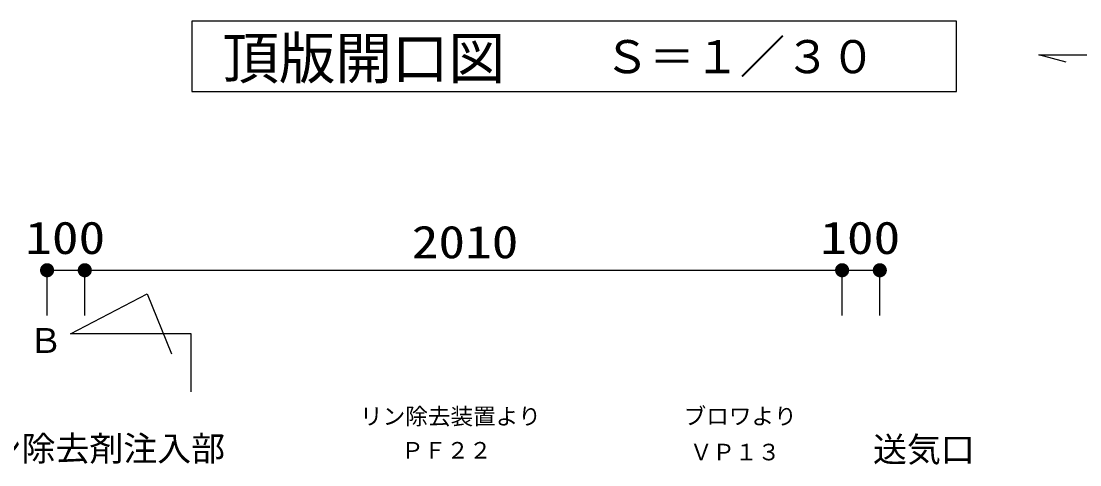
# Model space of a CAD drawing. Units: millimetres, scale not verified. Extents: x -8910 to 8910, y -6308 to 6308.
# Drawn here: x -6190 to -3381, y 1925 to 3103 of the extents above; entities that cross this region are included whole.
import ezdxf
from ezdxf.enums import TextEntityAlignment as Align

# ---------------------------------------------------------------- set-up
doc = ezdxf.new("R2010")
doc.units = ezdxf.units.MM
doc.header["$LTSCALE"] = 30
for name, color, linetype, lineweight in [('0-0_空気管', 3, 'Continuous', 25), ('0-5_00クル-フ-6寸法', 132, 'Continuous', 25), ('1-1_2-5_MOJI', 3, 'Continuous', 25)]:
    doc.layers.add(name, color=color, linetype=linetype, lineweight=lineweight)
doc.styles.add('ＭＳ ゴシック', font='')
doc.styles.get('ＭＳ ゴシック').set_extended_font_data('MS Gothic')

msp = doc.modelspace()

# ---------------------------------------------------------------- linework, layer by layer
at = {"layer": '0-0_空気管'}
for p, q in [((-6059.3, 2273.13), (-5855.64, 2379.46)), ((-5855.64, 2379.46), (-5791.67, 2219.85)), ((-5739.3, 2273.13), (-6059.3, 2273.13)), ((-5739.3, 2118.76), (-5739.3, 2273.13))]:
    msp.add_line(p, q, dxfattribs=at)
msp.add_lwpolyline([(-3708.53, 2916.64), (-3708.53, 3102.94), (-5737.86, 3102.94), (-5737.86, 2916.64)], close=True, dxfattribs=at)
at = {"layer": '0-5_00クル-フ-6寸法', "color": 4}
for p, q in [((-6121.67, 2321.67), (-6121.67, 2441.67)), ((-6121.67, 2441.67), (-6021.67, 2441.67)), ((-6021.67, 2321.67), (-6021.67, 2441.67)), ((-6021.67, 2321.67), (-6021.67, 2441.67)), ((-6021.67, 2441.67), (-4011.67, 2441.67)), ((-4011.67, 2321.67), (-4011.67, 2441.67)), ((-4011.67, 2321.67), (-4011.67, 2441.67)), ((-4011.67, 2441.67), (-3911.67, 2441.67)), ((-3911.67, 2321.67), (-3911.67, 2441.67))]:
    msp.add_line(p, q, dxfattribs=at)
at = {"layer": '0-5_00クル-フ-6寸法'}
for points in [[(-6121.67, 2441.67), (-6140.27, 2444.02), (-6139.83, 2446.34)], [(-6121.67, 2441.67), (-6139.83, 2446.34), (-6139.11, 2448.58)], [(-6121.67, 2441.67), (-6139.11, 2448.58), (-6138.1, 2450.71)], [(-6121.67, 2441.67), (-6138.1, 2450.71), (-6136.84, 2452.7)], [(-6121.67, 2441.67), (-6136.84, 2452.7), (-6135.34, 2454.51)], [(-6121.67, 2441.67), (-6135.34, 2454.51), (-6133.62, 2456.12)], [(-6121.67, 2441.67), (-6133.62, 2456.12), (-6131.72, 2457.51)], [(-6121.67, 2441.67), (-6131.72, 2457.51), (-6129.66, 2458.64)], [(-6121.67, 2441.67), (-6129.66, 2458.64), (-6127.47, 2459.51)], [(-6121.67, 2441.67), (-6127.47, 2459.51), (-6125.19, 2460.09)], [(-6121.67, 2441.67), (-6125.19, 2460.09), (-6122.85, 2460.39)], [(-6121.67, 2441.67), (-6122.85, 2460.39), (-6120.49, 2460.39)], [(-6121.67, 2441.67), (-6120.49, 2460.39), (-6118.16, 2460.09)], [(-6121.67, 2441.67), (-6118.16, 2460.09), (-6115.88, 2459.51)], [(-6121.67, 2441.67), (-6115.88, 2459.51), (-6113.69, 2458.64)], [(-6121.67, 2441.67), (-6113.69, 2458.64), (-6111.63, 2457.51)], [(-6121.67, 2441.67), (-6111.63, 2457.51), (-6109.72, 2456.12)], [(-6121.67, 2441.67), (-6109.72, 2456.12), (-6108, 2454.51)], [(-6121.67, 2441.67), (-6108, 2454.51), (-6106.5, 2452.7)], [(-6121.67, 2441.67), (-6106.5, 2452.7), (-6105.24, 2450.71)], [(-6121.67, 2441.67), (-6105.24, 2450.71), (-6104.24, 2448.58)], [(-6121.67, 2441.67), (-6104.24, 2448.58), (-6103.51, 2446.34)], [(-6121.67, 2441.67), (-6103.51, 2446.34), (-6103.07, 2444.02)], [(-6021.67, 2441.67), (-6040.27, 2444.02), (-6039.83, 2446.34)], [(-6021.67, 2441.67), (-6040.27, 2444.02), (-6039.83, 2446.34)], [(-6021.67, 2441.67), (-6039.83, 2446.34), (-6039.11, 2448.58)], [(-6021.67, 2441.67), (-6039.83, 2446.34), (-6039.11, 2448.58)], [(-6021.67, 2441.67), (-6039.11, 2448.58), (-6038.1, 2450.71)], [(-6021.67, 2441.67), (-6039.11, 2448.58), (-6038.1, 2450.71)], [(-6021.67, 2441.67), (-6038.1, 2450.71), (-6036.84, 2452.7)], [(-6021.67, 2441.67), (-6038.1, 2450.71), (-6036.84, 2452.7)], [(-6021.67, 2441.67), (-6036.84, 2452.7), (-6035.34, 2454.51)], [(-6021.67, 2441.67), (-6036.84, 2452.7), (-6035.34, 2454.51)], [(-6021.67, 2441.67), (-6035.34, 2454.51), (-6033.62, 2456.12)], [(-6021.67, 2441.67), (-6035.34, 2454.51), (-6033.62, 2456.12)], [(-6021.67, 2441.67), (-6033.62, 2456.12), (-6031.72, 2457.51)], [(-6021.67, 2441.67), (-6033.62, 2456.12), (-6031.72, 2457.51)], [(-6021.67, 2441.67), (-6031.72, 2457.51), (-6029.66, 2458.64)], [(-6021.67, 2441.67), (-6031.72, 2457.51), (-6029.66, 2458.64)], [(-6021.67, 2441.67), (-6029.66, 2458.64), (-6027.47, 2459.51)], [(-6021.67, 2441.67), (-6029.66, 2458.64), (-6027.47, 2459.51)], [(-6021.67, 2441.67), (-6027.47, 2459.51), (-6025.19, 2460.09)], [(-6021.67, 2441.67), (-6027.47, 2459.51), (-6025.19, 2460.09)], [(-6021.67, 2441.67), (-6025.19, 2460.09), (-6022.85, 2460.39)], [(-6021.67, 2441.67), (-6025.19, 2460.09), (-6022.85, 2460.39)], [(-6021.67, 2441.67), (-6022.85, 2460.39), (-6020.49, 2460.39)], [(-6021.67, 2441.67), (-6022.85, 2460.39), (-6020.49, 2460.39)], [(-6021.67, 2441.67), (-6020.49, 2460.39), (-6018.16, 2460.09)], [(-6021.67, 2441.67), (-6020.49, 2460.39), (-6018.16, 2460.09)], [(-6021.67, 2441.67), (-6018.16, 2460.09), (-6015.88, 2459.51)], [(-6021.67, 2441.67), (-6018.16, 2460.09), (-6015.88, 2459.51)], [(-6021.67, 2441.67), (-6015.88, 2459.51), (-6013.69, 2458.64)], [(-6021.67, 2441.67), (-6015.88, 2459.51), (-6013.69, 2458.64)], [(-6021.67, 2441.67), (-6013.69, 2458.64), (-6011.63, 2457.51)], [(-6021.67, 2441.67), (-6013.69, 2458.64), (-6011.63, 2457.51)], [(-6021.67, 2441.67), (-6011.63, 2457.51), (-6009.72, 2456.12)], [(-6021.67, 2441.67), (-6011.63, 2457.51), (-6009.72, 2456.12)], [(-6021.67, 2441.67), (-6009.72, 2456.12), (-6008, 2454.51)], [(-6021.67, 2441.67), (-6009.72, 2456.12), (-6008, 2454.51)], [(-6021.67, 2441.67), (-6008, 2454.51), (-6006.5, 2452.7)], [(-6021.67, 2441.67), (-6008, 2454.51), (-6006.5, 2452.7)], [(-6021.67, 2441.67), (-6006.5, 2452.7), (-6005.24, 2450.71)], [(-6021.67, 2441.67), (-6006.5, 2452.7), (-6005.24, 2450.71)], [(-6021.67, 2441.67), (-6005.24, 2450.71), (-6004.24, 2448.58)], [(-6021.67, 2441.67), (-6005.24, 2450.71), (-6004.24, 2448.58)], [(-6021.67, 2441.67), (-6004.24, 2448.58), (-6003.51, 2446.34)], [(-6021.67, 2441.67), (-6004.24, 2448.58), (-6003.51, 2446.34)], [(-6021.67, 2441.67), (-6003.51, 2446.34), (-6003.07, 2444.02)], [(-6021.67, 2441.67), (-6003.51, 2446.34), (-6003.07, 2444.02)], [(-4011.67, 2441.67), (-4030.27, 2444.02), (-4029.83, 2446.34)], [(-4011.67, 2441.67), (-4030.27, 2444.02), (-4029.83, 2446.34)], [(-4011.67, 2441.67), (-4029.83, 2446.34), (-4029.11, 2448.58)], [(-4011.67, 2441.67), (-4029.83, 2446.34), (-4029.11, 2448.58)], [(-4011.67, 2441.67), (-4029.11, 2448.58), (-4028.1, 2450.71)], [(-4011.67, 2441.67), (-4029.11, 2448.58), (-4028.1, 2450.71)], [(-4011.67, 2441.67), (-4028.1, 2450.71), (-4026.84, 2452.7)], [(-4011.67, 2441.67), (-4028.1, 2450.71), (-4026.84, 2452.7)], [(-4011.67, 2441.67), (-4026.84, 2452.7), (-4025.34, 2454.51)], [(-4011.67, 2441.67), (-4026.84, 2452.7), (-4025.34, 2454.51)], [(-4011.67, 2441.67), (-4025.34, 2454.51), (-4023.62, 2456.12)], [(-4011.67, 2441.67), (-4025.34, 2454.51), (-4023.62, 2456.12)], [(-4011.67, 2441.67), (-4023.62, 2456.12), (-4021.72, 2457.51)], [(-4011.67, 2441.67), (-4023.62, 2456.12), (-4021.72, 2457.51)], [(-4011.67, 2441.67), (-4021.72, 2457.51), (-4019.66, 2458.64)], [(-4011.67, 2441.67), (-4021.72, 2457.51), (-4019.66, 2458.64)], [(-4011.67, 2441.67), (-4019.66, 2458.64), (-4017.47, 2459.51)], [(-4011.67, 2441.67), (-4019.66, 2458.64), (-4017.47, 2459.51)], [(-4011.67, 2441.67), (-4017.47, 2459.51), (-4015.19, 2460.09)], [(-4011.67, 2441.67), (-4017.47, 2459.51), (-4015.19, 2460.09)], [(-4011.67, 2441.67), (-4015.19, 2460.09), (-4012.85, 2460.39)], [(-4011.67, 2441.67), (-4015.19, 2460.09), (-4012.85, 2460.39)], [(-4011.67, 2441.67), (-4012.85, 2460.39), (-4010.49, 2460.39)], [(-4011.67, 2441.67), (-4012.85, 2460.39), (-4010.49, 2460.39)], [(-4011.67, 2441.67), (-4010.49, 2460.39), (-4008.16, 2460.09)], [(-4011.67, 2441.67), (-4010.49, 2460.39), (-4008.16, 2460.09)], [(-4011.67, 2441.67), (-4008.16, 2460.09), (-4005.88, 2459.51)], [(-4011.67, 2441.67), (-4008.16, 2460.09), (-4005.88, 2459.51)], [(-4011.67, 2441.67), (-4005.88, 2459.51), (-4003.69, 2458.64)], [(-4011.67, 2441.67), (-4005.88, 2459.51), (-4003.69, 2458.64)], [(-4011.67, 2441.67), (-4003.69, 2458.64), (-4001.63, 2457.51)], [(-4011.67, 2441.67), (-4003.69, 2458.64), (-4001.63, 2457.51)], [(-4011.67, 2441.67), (-4001.63, 2457.51), (-3999.72, 2456.12)], [(-4011.67, 2441.67), (-4001.63, 2457.51), (-3999.72, 2456.12)], [(-4011.67, 2441.67), (-3999.72, 2456.12), (-3998, 2454.51)], [(-4011.67, 2441.67), (-3999.72, 2456.12), (-3998, 2454.51)], [(-4011.67, 2441.67), (-3998, 2454.51), (-3996.5, 2452.7)], [(-4011.67, 2441.67), (-3998, 2454.51), (-3996.5, 2452.7)], [(-4011.67, 2441.67), (-3996.5, 2452.7), (-3995.24, 2450.71)], [(-4011.67, 2441.67), (-3996.5, 2452.7), (-3995.24, 2450.71)], [(-4011.67, 2441.67), (-3995.24, 2450.71), (-3994.24, 2448.58)], [(-4011.67, 2441.67), (-3995.24, 2450.71), (-3994.24, 2448.58)], [(-4011.67, 2441.67), (-3994.24, 2448.58), (-3993.51, 2446.34)], [(-4011.67, 2441.67), (-3994.24, 2448.58), (-3993.51, 2446.34)], [(-4011.67, 2441.67), (-3993.51, 2446.34), (-3993.07, 2444.02)], [(-4011.67, 2441.67), (-3993.51, 2446.34), (-3993.07, 2444.02)], [(-3911.67, 2441.67), (-3930.27, 2444.02), (-3929.83, 2446.34)], [(-3911.67, 2441.67), (-3929.83, 2446.34), (-3929.11, 2448.58)], [(-3911.67, 2441.67), (-3929.11, 2448.58), (-3928.1, 2450.71)], [(-3911.67, 2441.67), (-3928.1, 2450.71), (-3926.84, 2452.7)], [(-3911.67, 2441.67), (-3926.84, 2452.7), (-3925.34, 2454.51)], [(-3911.67, 2441.67), (-3925.34, 2454.51), (-3923.62, 2456.12)], [(-3911.67, 2441.67), (-3923.62, 2456.12), (-3921.72, 2457.51)], [(-3911.67, 2441.67), (-3921.72, 2457.51), (-3919.66, 2458.64)], [(-3911.67, 2441.67), (-3919.66, 2458.64), (-3917.47, 2459.51)], [(-3911.67, 2441.67), (-3917.47, 2459.51), (-3915.19, 2460.09)], [(-3911.67, 2441.67), (-3915.19, 2460.09), (-3912.85, 2460.39)], [(-3911.67, 2441.67), (-3912.85, 2460.39), (-3910.49, 2460.39)], [(-3911.67, 2441.67), (-3910.49, 2460.39), (-3908.16, 2460.09)], [(-3911.67, 2441.67), (-3908.16, 2460.09), (-3905.88, 2459.51)], [(-3911.67, 2441.67), (-3905.88, 2459.51), (-3903.69, 2458.64)], [(-3911.67, 2441.67), (-3903.69, 2458.64), (-3901.63, 2457.51)], [(-3911.67, 2441.67), (-3901.63, 2457.51), (-3899.72, 2456.12)], [(-3911.67, 2441.67), (-3899.72, 2456.12), (-3898, 2454.51)], [(-3911.67, 2441.67), (-3898, 2454.51), (-3896.5, 2452.7)], [(-3911.67, 2441.67), (-3896.5, 2452.7), (-3895.24, 2450.71)], [(-3911.67, 2441.67), (-3895.24, 2450.71), (-3894.24, 2448.58)], [(-3911.67, 2441.67), (-3894.24, 2448.58), (-3893.51, 2446.34)], [(-3911.67, 2441.67), (-3893.51, 2446.34), (-3893.07, 2444.02)], [(-6121.67, 2441.67), (-6140.42, 2441.67), (-6140.27, 2444.02)], [(-6121.67, 2441.67), (-6140.27, 2439.32), (-6140.42, 2441.67)], [(-6121.67, 2441.67), (-6139.83, 2437.01), (-6140.27, 2439.32)], [(-6121.67, 2441.67), (-6139.11, 2434.77), (-6139.83, 2437.01)], [(-6121.67, 2441.67), (-6138.1, 2432.64), (-6139.11, 2434.77)], [(-6121.67, 2441.67), (-6136.84, 2430.65), (-6138.1, 2432.64)], [(-6121.67, 2441.67), (-6135.34, 2428.84), (-6136.84, 2430.65)], [(-6121.67, 2441.67), (-6133.62, 2427.23), (-6135.34, 2428.84)], [(-6121.67, 2441.67), (-6131.72, 2425.84), (-6133.62, 2427.23)], [(-6121.67, 2441.67), (-6129.66, 2424.71), (-6131.72, 2425.84)], [(-6121.67, 2441.67), (-6127.47, 2423.84), (-6129.66, 2424.71)], [(-6121.67, 2441.67), (-6125.19, 2423.26), (-6127.47, 2423.84)], [(-6121.67, 2441.67), (-6122.85, 2422.96), (-6125.19, 2423.26)], [(-6121.67, 2441.67), (-6120.49, 2422.96), (-6122.85, 2422.96)], [(-6121.67, 2441.67), (-6103.07, 2444.02), (-6102.92, 2441.67)], [(-6121.67, 2441.67), (-6118.16, 2423.26), (-6120.49, 2422.96)], [(-6121.67, 2441.67), (-6115.88, 2423.84), (-6118.16, 2423.26)], [(-6121.67, 2441.67), (-6113.69, 2424.71), (-6115.88, 2423.84)], [(-6121.67, 2441.67), (-6111.63, 2425.84), (-6113.69, 2424.71)], [(-6121.67, 2441.67), (-6109.72, 2427.23), (-6111.63, 2425.84)], [(-6121.67, 2441.67), (-6108, 2428.84), (-6109.72, 2427.23)], [(-6121.67, 2441.67), (-6106.5, 2430.65), (-6108, 2428.84)], [(-6121.67, 2441.67), (-6105.24, 2432.64), (-6106.5, 2430.65)], [(-6121.67, 2441.67), (-6104.24, 2434.77), (-6105.24, 2432.64)], [(-6121.67, 2441.67), (-6103.51, 2437.01), (-6104.24, 2434.77)], [(-6121.67, 2441.67), (-6103.07, 2439.32), (-6103.51, 2437.01)], [(-6121.67, 2441.67), (-6102.92, 2441.67), (-6103.07, 2439.32)], [(-6021.67, 2441.67), (-6040.42, 2441.67), (-6040.27, 2444.02)], [(-6021.67, 2441.67), (-6040.42, 2441.67), (-6040.27, 2444.02)], [(-6021.67, 2441.67), (-6040.27, 2439.32), (-6040.42, 2441.67)], [(-6021.67, 2441.67), (-6040.27, 2439.32), (-6040.42, 2441.67)], [(-6021.67, 2441.67), (-6039.83, 2437.01), (-6040.27, 2439.32)], [(-6021.67, 2441.67), (-6039.83, 2437.01), (-6040.27, 2439.32)], [(-6021.67, 2441.67), (-6039.11, 2434.77), (-6039.83, 2437.01)], [(-6021.67, 2441.67), (-6039.11, 2434.77), (-6039.83, 2437.01)], [(-6021.67, 2441.67), (-6038.1, 2432.64), (-6039.11, 2434.77)], [(-6021.67, 2441.67), (-6038.1, 2432.64), (-6039.11, 2434.77)], [(-6021.67, 2441.67), (-6036.84, 2430.65), (-6038.1, 2432.64)], [(-6021.67, 2441.67), (-6036.84, 2430.65), (-6038.1, 2432.64)], [(-6021.67, 2441.67), (-6035.34, 2428.84), (-6036.84, 2430.65)], [(-6021.67, 2441.67), (-6035.34, 2428.84), (-6036.84, 2430.65)], [(-6021.67, 2441.67), (-6033.62, 2427.23), (-6035.34, 2428.84)], [(-6021.67, 2441.67), (-6033.62, 2427.23), (-6035.34, 2428.84)], [(-6021.67, 2441.67), (-6031.72, 2425.84), (-6033.62, 2427.23)], [(-6021.67, 2441.67), (-6031.72, 2425.84), (-6033.62, 2427.23)], [(-6021.67, 2441.67), (-6029.66, 2424.71), (-6031.72, 2425.84)], [(-6021.67, 2441.67), (-6029.66, 2424.71), (-6031.72, 2425.84)], [(-6021.67, 2441.67), (-6027.47, 2423.84), (-6029.66, 2424.71)], [(-6021.67, 2441.67), (-6027.47, 2423.84), (-6029.66, 2424.71)], [(-6021.67, 2441.67), (-6025.19, 2423.26), (-6027.47, 2423.84)], [(-6021.67, 2441.67), (-6025.19, 2423.26), (-6027.47, 2423.84)], [(-6021.67, 2441.67), (-6022.85, 2422.96), (-6025.19, 2423.26)], [(-6021.67, 2441.67), (-6022.85, 2422.96), (-6025.19, 2423.26)], [(-6021.67, 2441.67), (-6020.49, 2422.96), (-6022.85, 2422.96)], [(-6021.67, 2441.67), (-6020.49, 2422.96), (-6022.85, 2422.96)], [(-6021.67, 2441.67), (-6003.07, 2444.02), (-6002.92, 2441.67)], [(-6021.67, 2441.67), (-6003.07, 2444.02), (-6002.92, 2441.67)], [(-6021.67, 2441.67), (-6018.16, 2423.26), (-6020.49, 2422.96)], [(-6021.67, 2441.67), (-6015.88, 2423.84), (-6018.16, 2423.26)], [(-6021.67, 2441.67), (-6013.69, 2424.71), (-6015.88, 2423.84)], [(-6021.67, 2441.67), (-6011.63, 2425.84), (-6013.69, 2424.71)], [(-6021.67, 2441.67), (-6009.72, 2427.23), (-6011.63, 2425.84)], [(-6021.67, 2441.67), (-6008, 2428.84), (-6009.72, 2427.23)], [(-6021.67, 2441.67), (-6006.5, 2430.65), (-6008, 2428.84)], [(-6021.67, 2441.67), (-6005.24, 2432.64), (-6006.5, 2430.65)], [(-6021.67, 2441.67), (-6004.24, 2434.77), (-6005.24, 2432.64)], [(-6021.67, 2441.67), (-6003.51, 2437.01), (-6004.24, 2434.77)], [(-6021.67, 2441.67), (-6003.07, 2439.32), (-6003.51, 2437.01)], [(-6021.67, 2441.67), (-6002.92, 2441.67), (-6003.07, 2439.32)], [(-6021.67, 2441.67), (-6018.16, 2423.26), (-6020.49, 2422.96)], [(-6021.67, 2441.67), (-6015.88, 2423.84), (-6018.16, 2423.26)], [(-6021.67, 2441.67), (-6013.69, 2424.71), (-6015.88, 2423.84)], [(-6021.67, 2441.67), (-6011.63, 2425.84), (-6013.69, 2424.71)], [(-6021.67, 2441.67), (-6009.72, 2427.23), (-6011.63, 2425.84)], [(-6021.67, 2441.67), (-6008, 2428.84), (-6009.72, 2427.23)], [(-6021.67, 2441.67), (-6006.5, 2430.65), (-6008, 2428.84)], [(-6021.67, 2441.67), (-6005.24, 2432.64), (-6006.5, 2430.65)], [(-6021.67, 2441.67), (-6004.24, 2434.77), (-6005.24, 2432.64)], [(-6021.67, 2441.67), (-6003.51, 2437.01), (-6004.24, 2434.77)], [(-6021.67, 2441.67), (-6003.07, 2439.32), (-6003.51, 2437.01)], [(-6021.67, 2441.67), (-6002.92, 2441.67), (-6003.07, 2439.32)], [(-4011.67, 2441.67), (-4030.42, 2441.67), (-4030.27, 2444.02)], [(-4011.67, 2441.67), (-4030.42, 2441.67), (-4030.27, 2444.02)], [(-4011.67, 2441.67), (-4030.27, 2439.32), (-4030.42, 2441.67)], [(-4011.67, 2441.67), (-4030.27, 2439.32), (-4030.42, 2441.67)], [(-4011.67, 2441.67), (-4029.83, 2437.01), (-4030.27, 2439.32)], [(-4011.67, 2441.67), (-4029.83, 2437.01), (-4030.27, 2439.32)], [(-4011.67, 2441.67), (-4029.11, 2434.77), (-4029.83, 2437.01)], [(-4011.67, 2441.67), (-4029.11, 2434.77), (-4029.83, 2437.01)], [(-4011.67, 2441.67), (-4028.1, 2432.64), (-4029.11, 2434.77)], [(-4011.67, 2441.67), (-4028.1, 2432.64), (-4029.11, 2434.77)], [(-4011.67, 2441.67), (-4026.84, 2430.65), (-4028.1, 2432.64)], [(-4011.67, 2441.67), (-4026.84, 2430.65), (-4028.1, 2432.64)], [(-4011.67, 2441.67), (-4025.34, 2428.84), (-4026.84, 2430.65)], [(-4011.67, 2441.67), (-4025.34, 2428.84), (-4026.84, 2430.65)], [(-4011.67, 2441.67), (-4023.62, 2427.23), (-4025.34, 2428.84)], [(-4011.67, 2441.67), (-4023.62, 2427.23), (-4025.34, 2428.84)], [(-4011.67, 2441.67), (-4021.72, 2425.84), (-4023.62, 2427.23)], [(-4011.67, 2441.67), (-4021.72, 2425.84), (-4023.62, 2427.23)], [(-4011.67, 2441.67), (-4019.66, 2424.71), (-4021.72, 2425.84)], [(-4011.67, 2441.67), (-4019.66, 2424.71), (-4021.72, 2425.84)], [(-4011.67, 2441.67), (-4017.47, 2423.84), (-4019.66, 2424.71)], [(-4011.67, 2441.67), (-4017.47, 2423.84), (-4019.66, 2424.71)], [(-4011.67, 2441.67), (-4015.19, 2423.26), (-4017.47, 2423.84)], [(-4011.67, 2441.67), (-4015.19, 2423.26), (-4017.47, 2423.84)], [(-4011.67, 2441.67), (-4012.85, 2422.96), (-4015.19, 2423.26)], [(-4011.67, 2441.67), (-4012.85, 2422.96), (-4015.19, 2423.26)], [(-4011.67, 2441.67), (-4010.49, 2422.96), (-4012.85, 2422.96)], [(-4011.67, 2441.67), (-4010.49, 2422.96), (-4012.85, 2422.96)], [(-4011.67, 2441.67), (-3993.07, 2444.02), (-3992.92, 2441.67)], [(-4011.67, 2441.67), (-3993.07, 2444.02), (-3992.92, 2441.67)], [(-4011.67, 2441.67), (-4008.16, 2423.26), (-4010.49, 2422.96)], [(-4011.67, 2441.67), (-4005.88, 2423.84), (-4008.16, 2423.26)], [(-4011.67, 2441.67), (-4003.69, 2424.71), (-4005.88, 2423.84)], [(-4011.67, 2441.67), (-4001.63, 2425.84), (-4003.69, 2424.71)], [(-4011.67, 2441.67), (-3999.72, 2427.23), (-4001.63, 2425.84)], [(-4011.67, 2441.67), (-3998, 2428.84), (-3999.72, 2427.23)], [(-4011.67, 2441.67), (-3996.5, 2430.65), (-3998, 2428.84)], [(-4011.67, 2441.67), (-3995.24, 2432.64), (-3996.5, 2430.65)], [(-4011.67, 2441.67), (-3994.24, 2434.77), (-3995.24, 2432.64)], [(-4011.67, 2441.67), (-3993.51, 2437.01), (-3994.24, 2434.77)], [(-4011.67, 2441.67), (-3993.07, 2439.32), (-3993.51, 2437.01)], [(-4011.67, 2441.67), (-3992.92, 2441.67), (-3993.07, 2439.32)], [(-4011.67, 2441.67), (-4008.16, 2423.26), (-4010.49, 2422.96)], [(-4011.67, 2441.67), (-4005.88, 2423.84), (-4008.16, 2423.26)], [(-4011.67, 2441.67), (-4003.69, 2424.71), (-4005.88, 2423.84)], [(-4011.67, 2441.67), (-4001.63, 2425.84), (-4003.69, 2424.71)], [(-4011.67, 2441.67), (-3999.72, 2427.23), (-4001.63, 2425.84)], [(-4011.67, 2441.67), (-3998, 2428.84), (-3999.72, 2427.23)], [(-4011.67, 2441.67), (-3996.5, 2430.65), (-3998, 2428.84)], [(-4011.67, 2441.67), (-3995.24, 2432.64), (-3996.5, 2430.65)], [(-4011.67, 2441.67), (-3994.24, 2434.77), (-3995.24, 2432.64)], [(-4011.67, 2441.67), (-3993.51, 2437.01), (-3994.24, 2434.77)], [(-4011.67, 2441.67), (-3993.07, 2439.32), (-3993.51, 2437.01)], [(-4011.67, 2441.67), (-3992.92, 2441.67), (-3993.07, 2439.32)], [(-3911.67, 2441.67), (-3930.42, 2441.67), (-3930.27, 2444.02)], [(-3911.67, 2441.67), (-3930.27, 2439.32), (-3930.42, 2441.67)], [(-3911.67, 2441.67), (-3929.83, 2437.01), (-3930.27, 2439.32)], [(-3911.67, 2441.67), (-3929.11, 2434.77), (-3929.83, 2437.01)], [(-3911.67, 2441.67), (-3928.1, 2432.64), (-3929.11, 2434.77)], [(-3911.67, 2441.67), (-3926.84, 2430.65), (-3928.1, 2432.64)], [(-3911.67, 2441.67), (-3925.34, 2428.84), (-3926.84, 2430.65)], [(-3911.67, 2441.67), (-3923.62, 2427.23), (-3925.34, 2428.84)], [(-3911.67, 2441.67), (-3921.72, 2425.84), (-3923.62, 2427.23)], [(-3911.67, 2441.67), (-3919.66, 2424.71), (-3921.72, 2425.84)], [(-3911.67, 2441.67), (-3917.47, 2423.84), (-3919.66, 2424.71)], [(-3911.67, 2441.67), (-3915.19, 2423.26), (-3917.47, 2423.84)], [(-3911.67, 2441.67), (-3912.85, 2422.96), (-3915.19, 2423.26)], [(-3911.67, 2441.67), (-3910.49, 2422.96), (-3912.85, 2422.96)], [(-3911.67, 2441.67), (-3893.07, 2444.02), (-3892.92, 2441.67)], [(-3911.67, 2441.67), (-3908.16, 2423.26), (-3910.49, 2422.96)], [(-3911.67, 2441.67), (-3905.88, 2423.84), (-3908.16, 2423.26)], [(-3911.67, 2441.67), (-3903.69, 2424.71), (-3905.88, 2423.84)], [(-3911.67, 2441.67), (-3901.63, 2425.84), (-3903.69, 2424.71)], [(-3911.67, 2441.67), (-3899.72, 2427.23), (-3901.63, 2425.84)], [(-3911.67, 2441.67), (-3898, 2428.84), (-3899.72, 2427.23)], [(-3911.67, 2441.67), (-3896.5, 2430.65), (-3898, 2428.84)], [(-3911.67, 2441.67), (-3895.24, 2432.64), (-3896.5, 2430.65)], [(-3911.67, 2441.67), (-3894.24, 2434.77), (-3895.24, 2432.64)], [(-3911.67, 2441.67), (-3893.51, 2437.01), (-3894.24, 2434.77)], [(-3911.67, 2441.67), (-3893.07, 2439.32), (-3893.51, 2437.01)], [(-3911.67, 2441.67), (-3892.92, 2441.67), (-3893.07, 2439.32)]]:
    msp.add_solid(points, dxfattribs=at)
at = {"layer": '1-1_2-5_MOJI'}
msp.add_lwpolyline([(-3416.92, 2993.89), (-3489.36, 3013.3), (-2539.36, 3013.3)], dxfattribs=at)

# ---------------------------------------------------------------- texts
at = {"layer": '0-0_空気管', "color": 4, "style": 'ＭＳ ゴシック'}
for s, height, p in [('頂版開口図', 110, (-5656.61, 2916.67)), ('Ｓ＝１／３０', 87.98, (-4643.06, 2938.34)), ('Ｂ', 65.98, (-6170.65, 2202.29)), ('リン除去装置より', 43.99, (-5291.11, 2018.64)), ('ブロワより', 43.99, (-4432.32, 2019.09)), ('掃除口兼リン除去剤注入部', 65.98, (-6729.31, 1915.67)), ('送気口', 65.98, (-3929.78, 1913.18)), ('ＰＦ２２', 43.99, (-5181.81, 1928.51)), ('ＶＰ１３', 43.99, (-4415.94, 1923.79))]:
    msp.add_text(s, height=height, dxfattribs=at).set_placement(p, align=Align.BOTTOM_LEFT)
at = {"layer": '0-5_00クル-フ-6寸法', "color": 3, "style": 'ＭＳ ゴシック', "width": 1.2}
for s, p in [('100', (-6179.67, 2458.77)), ('2010', (-5153.81, 2447.52)), ('100', (-4069.67, 2458.77))]:
    msp.add_text(s, height=86.66, dxfattribs=at).set_placement(p, align=Align.BOTTOM_LEFT)

doc.saveas('drawing.dxf')
